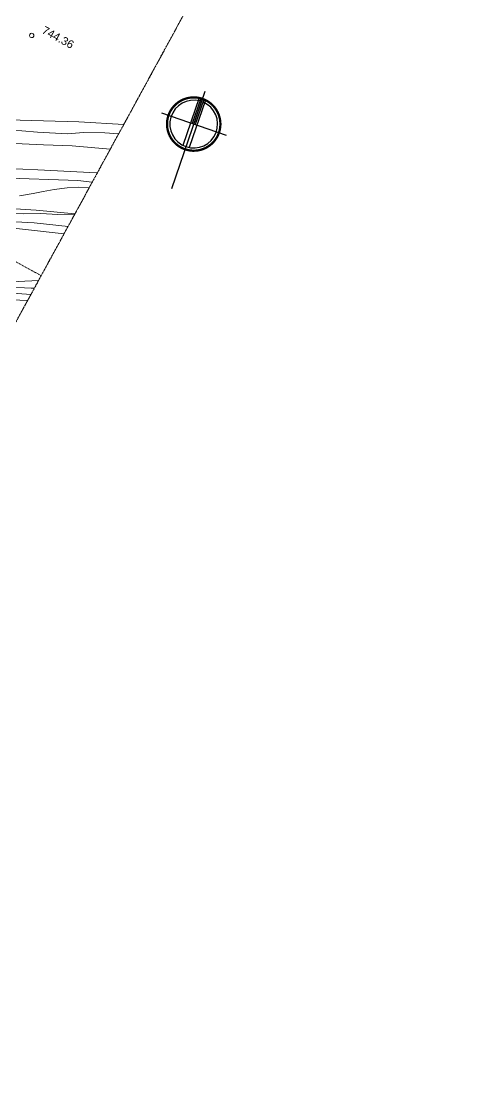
# Model space of a CAD drawing. Header units: feet. Extents: x 344914 to 345457, y 7396879 to 7397422.
# Drawn here: x 345357 to 345457.2, y 7396879.3 to 7397110.5 of the extents above; entities that cross this region are included whole.
import ezdxf

# ---------------------------------------------------------------- set-up
doc = ezdxf.new("R2010")
doc.units = ezdxf.units.FT
doc.header["$MEASUREMENT"] = 0
doc.linetypes.add('DASHED2', pattern=[0.375, 0.25, -0.125])
doc.linetypes.add('T02', pattern=[4, 3, -1])
doc.layers.get('0').update_dxf_attribs({"lineweight": 18})
for name, color, linetype, lineweight in [('122_TUN', 190, 'T02', 18), ('188_FERROVIA', 251, 'T03', 18), ('192_METROVIA', 9, 'T03', 18), ('206_MURO_E_MURO_ARRIMO', 7, 'Continuous', 18), ('504_LM_DISTRITO', 16, 'T08', 18), ('600_CURVA_MESTRA', 14, 'Continuous', 18), ('604_CURVA_INTERM', 7, 'Continuous', 18), ('606_PTO_COTADO', 7, 'Continuous', 18), ('902_MALHA_TEXTO_COORD_UTM', 8, 'DASHED2', 13)]:
    doc.layers.add(name, color=color, linetype=linetype, lineweight=lineweight)
doc.layers.add('GRAMA', color=1, linetype='Continuous')
doc.styles.add('Style-Arial', font='arial.ttf')
doc.linetypes.add('T03', pattern='A,10,[1,SAO_PAULO_1000.SHX,S=1,R=0,X=0,Y=0],0.001', length=10.001)
doc.linetypes.add('T08', pattern='A,0.001,-2,[2,SAO_PAULO_1000.SHX,S=0.17,R=0,X=0,Y=0],-1.5,2,-1,[2,SAO_PAULO_1000.SHX,S=0.17,R=0,X=0,Y=0],-2.5,10', length=19.001)

# ---------------------------------------------------------------- blocks, each defined once
blk = doc.blocks.new('SP09')
at = {"layer": '606_PTO_COTADO', "flags": 128}
blk.add_lwpolyline([(0.11, 0.47), (0.36, 0.33), (0.48, 0.05), (0.42, -0.25), (0.2, -0.44), (-0.1, -0.47), (-0.37, -0.32), (-0.48, -0.05), (-0.41, 0.25), (-0.19, 0.44), (0.11, 0.47)], dxfattribs=at)
blk = doc.blocks.new('BPRO_North3')
for p, q in [((0, -11.66), (0, 11.66)), ((-11.74, 0), (23.44, 0)), ((-9.04, 1.11), (8.07, 1.11)), ((-8.72, 0.58), (0, 0.58)), ((-9.04, -1.11), (8.07, -1.11)), ((-8.72, -0.58), (0, -0.58))]:
    blk.add_line(p, q)
at = {"const_width": 0.778}
blk.add_lwpolyline([(0, -9.11, 1), (0, 9.11, 1)], format="xyb", close=True, dxfattribs=at)
blk.add_arc((0, 0), 8.15, 184.0608, 175.9392)
blk.add_solid([(0, -0.58), (0, 0.58), (-8.72, -0.58), (-8.72, 0.58)])

msp = doc.modelspace()

# ---------------------------------------------------------------- linework, layer by layer
at = {"layer": '122_TUN'}
msp.add_lwpolyline([(345106.01, 7397422.1), (345457.17, 7397230.44), (345265.54, 7396879.33), (344914.38, 7397070.98)], close=True, dxfattribs=at)
at = {"layer": '188_FERROVIA', "flags": 128}
for points in [[(345235, 7397085.17), (345244.4, 7397085.1), (345256.86, 7397084.96), (345265.07, 7397084.99), (345278.21, 7397084.81), (345288.04, 7397084.73), (345295.64, 7397084.71), (345303.92, 7397084.73), (345315.01, 7397084.53), (345323.33, 7397084.45), (345336.41, 7397084.37), (345349.31, 7397084.03), (345361.87, 7397083.45), (345368.14, 7397083.25), (345376.45, 7397082.55)], [(345373.6, 7397077.33), (345373.4, 7397077.35), (345360.65, 7397078.03), (345340.91, 7397078.89), (345327.73, 7397079.16), (345316.22, 7397079.29), (345298.61, 7397079.34), (345282.56, 7397079.42), (345260.13, 7397079.53), (345238.5, 7397079.75), (345232.15, 7397079.81)]]:
    msp.add_lwpolyline(points, dxfattribs=at)
at = {"layer": '192_METROVIA', "flags": 128}
for points in [[(345367.23, 7397065.65), (345359.85, 7397066.4), (345344.84, 7397067.22), (345331.06, 7397067.89), (345315.23, 7397068.39), (345289.87, 7397068.96), (345268.09, 7397069), (345259.28, 7397069.08), (345247.71, 7397069.05)], [(345242.08, 7397053.61), (345253.66, 7397053.56), (345263.96, 7397053.42), (345279.87, 7397053.37), (345289.01, 7397053.32), (345307.42, 7397053.32), (345317.08, 7397053.09), (345326.07, 7397053.09), (345339.15, 7397052.8), (345353.39, 7397052.46), (345359.19, 7397052.14), (345359.84, 7397052.12)]]:
    msp.add_lwpolyline(points, dxfattribs=at)
at = {"layer": '206_MURO_E_MURO_ARRIMO', "flags": 128}
for points in [[(345379.41, 7397087.96), (345369.59, 7397088.52), (345351.53, 7397089.01), (345338.71, 7397089.63), (345314.97, 7397090.17), (345291.84, 7397090.3), (345264.07, 7397090.11), (345259.72, 7397090.13)], [(345239.62, 7397066.61), (345239.69, 7397072.21), (345258.33, 7397072.02), (345280.4, 7397071.9), (345298.34, 7397071.67), (345322.28, 7397071.28), (345338.34, 7397070.61), (345360.26, 7397069.17), (345368.73, 7397068.41)], [(345239.51, 7397056.36), (345239.45, 7397050.54), (345240.41, 7397050.52), (345240.46, 7397051.57), (345246, 7397051.43), (345246.09, 7397050.85), (345261.63, 7397050.82), (345275.86, 7397050.64), (345304.67, 7397050.54), (345318.26, 7397050.24), (345341.57, 7397049.88), (345348.3, 7397049.87), (345358.39, 7397049.46)]]:
    msp.add_lwpolyline(points, dxfattribs=at)
at = {"layer": '504_LM_DISTRITO', "flags": 128}
msp.add_lwpolyline([(345379.41, 7397087.96), (345369.59, 7397088.52), (345351.53, 7397089.01), (345338.71, 7397089.63), (345314.97, 7397090.17), (345312.75, 7397090.19)], dxfattribs=at)
at = {"layer": '600_CURVA_MESTRA', "elevation": 745, "flags": 128}
for points in [[(345378.26, 7397085.86), (345375.24, 7397086.07), (345370.6, 7397086.21), (345367.09, 7397085.91), (345360.57, 7397086.28), (345357.12, 7397086.53), (345353.9, 7397086.68), (345348.79, 7397086.43), (345344.55, 7397086.62), (345339.67, 7397086.42), (345335.91, 7397086.12), (345331.76, 7397086.06), (345327.31, 7397086.32), (345321.64, 7397086.55), (345318.31, 7397086.32)], [(345372.51, 7397075.33), (345369.35, 7397075.72), (345352.32, 7397076.27), (345345.87, 7397076.52), (345340.68, 7397076.81), (345336.32, 7397077.06), (345331.43, 7397077.2), (345328.33, 7397077.32), (345323.7, 7397077.29), (345318.4, 7397077.59), (345316.74, 7397077.63)], [(345356.59, 7397072.32), (345359.61, 7397072.86), (345361.82, 7397073.3), (345364.21, 7397073.74), (345367.04, 7397074.08), (345369.57, 7397074.24), (345371.85, 7397074.11)]]:
    msp.add_lwpolyline(points, dxfattribs=at)
at = {"layer": '604_CURVA_INTERM', "elevation": 746, "flags": 128}
for points in [[(345366.35, 7397064.03), (345346.15, 7397066.27), (345346.19, 7397068.37), (345350.04, 7397068.75), (345352.9, 7397068.57), (345357.59, 7397068.37), (345361.25, 7397068.46), (345365.02, 7397068.26), (345368.6, 7397068.17)], [(345359.12, 7397050.8), (345343.47, 7397051.91), (345343.7, 7397054.13), (345349.23, 7397053.96), (345352.25, 7397053.84), (345356.33, 7397053.6), (345360.76, 7397053.81)]]:
    msp.add_lwpolyline(points, dxfattribs=at)
at = {"layer": '902_MALHA_TEXTO_COORD_UTM', "flags": 128}
for points in [[(345457.17, 7397230.44), (345265.54, 7396879.33)], [(345361.35, 7397054.89), (345250.95, 7397115.14)]]:
    msp.add_lwpolyline(points, dxfattribs=at)

# ---------------------------------------------------------------- block references
at = {"layer": '606_PTO_COTADO', "rotation": 331.3757899120435}
msp.add_blockref('SP09', (345359.29, 7397107.39, 744.36), dxfattribs=at)
at = {"layer": 'GRAMA', "xscale": 0.6400000000000001, "yscale": 0.6400000000000001, "zscale": 0.6400000000000001, "rotation": 251.0912132689773}
msp.add_blockref('BPRO_North3', (345394.67, 7397088.02), dxfattribs=at)

# ---------------------------------------------------------------- texts
at = {"layer": '606_PTO_COTADO', "style": 'Style-Arial'}
msp.add_text('744.36', height=1.75, rotation=331.3758, dxfattribs=at).set_placement((345361.33, 7397107.99, 744.36))

doc.saveas('drawing.dxf')
